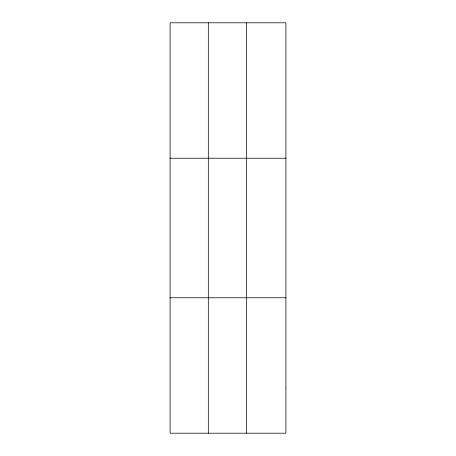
<?xml version="1.0" encoding="UTF-8"?>
<svg xmlns="http://www.w3.org/2000/svg" width="456" height="456" viewBox="0 0 456 456"><rect width="100%" height="100%" fill="white"/><g stroke="black" fill="none" stroke-linecap="round" stroke-linejoin="round"><path stroke-width="0.68" d="M208.312 433.2L208.312 22.8M246.531 433.2L246.531 22.8M170.088 158.232L285.912 158.232M170.088 297.768L285.912 297.768M285.912 388.056L285.912 433.2L170.088 433.2L170.088 22.8L285.912 22.8L285.912 388.056"/></g></svg>
